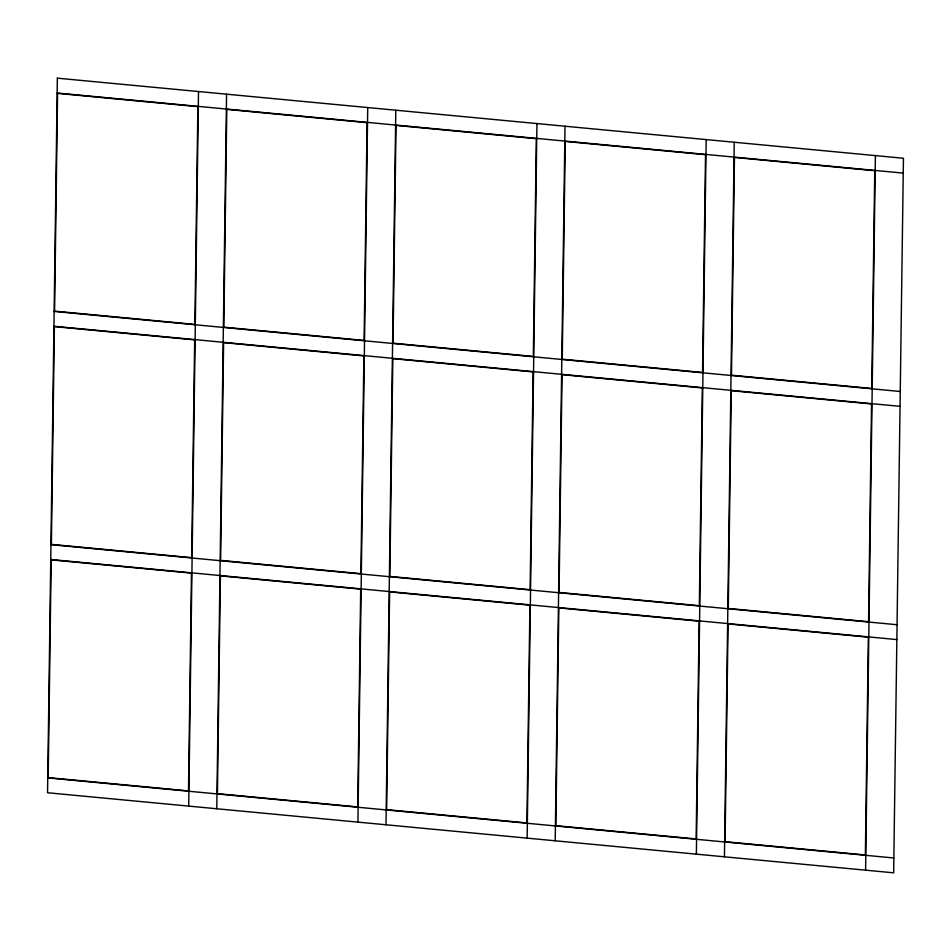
<?xml version="1.0" encoding="UTF-8"?>
<svg xmlns="http://www.w3.org/2000/svg" width="951" height="951" viewBox="0 0 951 951"><rect width="100%" height="100%" fill="white"/><g stroke="black" fill="none" stroke-linecap="round" stroke-linejoin="round"><path stroke-width="1.43" d="M188.714 806.103L198.509 91.534M216.769 808.766L226.564 94.185M357.933 822.128L367.728 107.546M385.987 824.779L395.794 110.209M527.151 838.14L536.946 123.571M555.206 840.791L565.013 126.221M696.37 854.153L706.177 139.583M724.436 856.815L734.231 142.234M865.6 870.165L875.395 155.595M57.143 93.02L903.248 173.106M54.148 311.417L900.252 391.491M53.945 326.264L900.05 406.339M50.95 544.661L897.055 624.736M50.748 559.509L896.852 639.583M47.752 777.894L893.857 857.98M57.345 78.172L47.55 792.742L893.655 872.828L903.45 158.258L57.345 78.172M51.188 559.854L48.192 777.633L188.488 790.911L191.472 573.132L51.188 559.854M54.385 326.609L51.39 544.388L191.686 557.666L194.67 339.887L54.385 326.609M57.583 93.376L54.587 311.143L194.884 324.422L197.867 106.655L57.583 93.376M220.406 575.878L217.422 793.645L357.707 806.923L360.691 589.144L220.406 575.878M223.604 342.633L220.62 560.401L360.905 573.679L363.888 355.912L223.604 342.633M226.802 109.389L223.818 327.168L364.102 340.446L367.086 122.667L226.802 109.389M389.625 591.891L386.641 809.658L526.925 822.936L529.909 605.169L389.625 591.891M392.822 358.646L389.839 576.425L530.123 589.703L533.107 371.924L392.822 358.646M396.02 125.401L393.036 343.18L533.321 356.459L536.305 138.68L396.02 125.401M558.843 607.903L555.86 825.682L696.144 838.96L699.128 621.181L558.843 607.903M562.041 374.658L559.057 592.437L699.342 605.716L702.325 387.937L562.041 374.658M565.239 141.426L562.255 359.193L702.539 372.471L705.523 154.692L565.239 141.426M728.062 623.915L725.078 841.694L865.362 854.973L868.346 637.194L728.062 623.915M731.26 390.683L728.276 608.45L868.56 621.728L871.544 403.949L731.26 390.683M734.457 157.438L731.474 375.205L871.758 388.483L874.742 170.716L734.457 157.438"/></g></svg>
